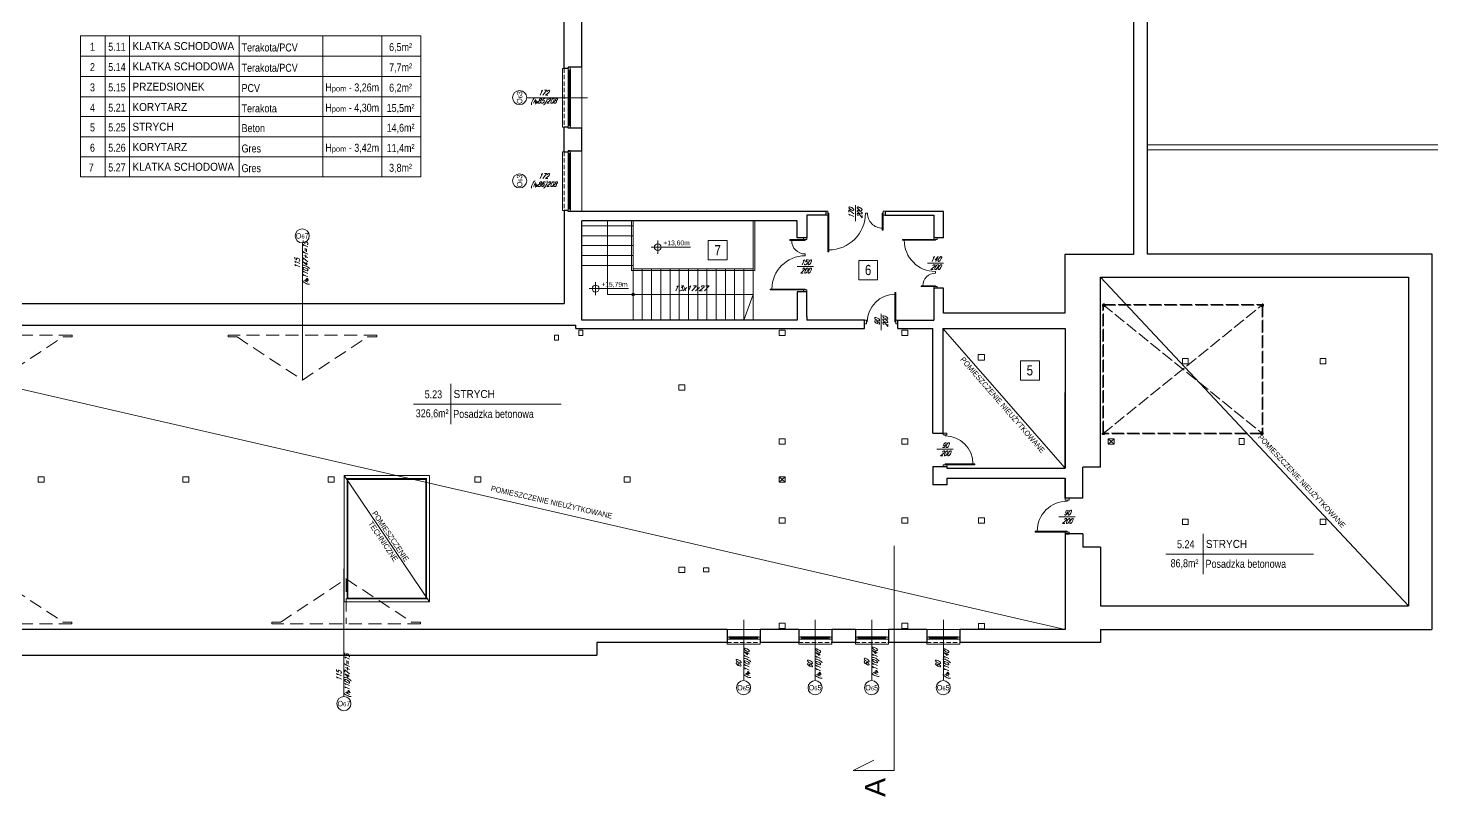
# Model space of a CAD drawing. Header units: millimetres. Extents: x -18485 to 40303, y -22087 to 35064.
# Drawn here: x 10559 to 14668, y -19304 to -17053 of the extents above; entities that cross this region are included whole.
import ezdxf
from ezdxf.enums import TextEntityAlignment as Align

# ---------------------------------------------------------------- set-up
doc = ezdxf.new("R2010")
doc.units = ezdxf.units.MM
doc.linetypes.add('ACAD_ISO02W100', pattern=[15, 12, -3])
doc.linetypes.add('DASHED', pattern=[19.05, 12.7, -6.35])
doc.layers.get('0').update_dxf_attribs({"lineweight": 25})
for name, color, linetype, lineweight in [('01-2_konstrukcja dachu', 1, 'Continuous', 20), ('01_ściany', 2, 'Continuous', 25), ('03-01_okna', 5, 'Continuous', 15), ('03-02_schody', 6, 'Continuous', 5), ('03_drzwi', 1, 'Continuous', 0), ('04-1_widok', 251, 'Continuous', 5), ('04-2_nad', 251, 'DASHED', 5), ('05-03_opis', 10, 'Continuous', 5)]:
    doc.layers.add(name, color=color, linetype=linetype, lineweight=lineweight)
doc.styles.add('APLUS', font='arial.ttf', dxfattribs={"width": 0.6})
doc.styles.add('arial', font='arial.ttf')
doc.styles.add('ariel', font='arial.ttf', dxfattribs={"width": 0.8})
doc.styles.add('ariel_wym', font='simplex.shx', dxfattribs={"width": 0.65, "oblique": 25})

# ---------------------------------------------------------------- blocks, each defined once
blk = doc.blocks.new('*U1466')
blk.add_line((0, 0.375), (0, 0.4))
at = {"ltscale": 0.8}
blk.add_lwpolyline([(-0.05, 0.4), (-0.05, 0.45), (0.05, 0.45), (0.05, 0.4)], close=True, dxfattribs=at)
blk.add_lwpolyline([(0, -0.4), (0, -0.375), (-0.8, -0.375), (-0.8, -0.4), (-0.05, -0.4), (0.05, -0.4), (0.05, -0.45), (-0.05, -0.45), (-0.05, -0.4)])
blk.add_arc((0, -0.375), 0.75, 90, 180)
blk = doc.blocks.new('*U1472')
blk.add_line((0, 0.375), (0, 0.4))
at = {"ltscale": 0.8}
blk.add_lwpolyline([(0.05, 0.4), (0.05, 0.45), (-0.05, 0.45), (-0.05, 0.4)], close=True, dxfattribs=at)
blk.add_lwpolyline([(0, -0.4), (0, -0.375), (0.8, -0.375), (0.8, -0.4), (0.05, -0.4), (-0.05, -0.4), (-0.05, -0.45), (0.05, -0.45), (0.05, -0.4)])
blk.add_arc((0, -0.375), 0.75, 0, 90)
blk = doc.blocks.new('*U1473')
blk.add_line((0, 0.375), (0, 0.4))
at = {"ltscale": 0.8}
blk.add_lwpolyline([(0.05, 0.4), (0.05, 0.45), (-0.05, 0.45), (-0.05, 0.4)], close=True, dxfattribs=at)
blk.add_lwpolyline([(0, -0.4), (0, -0.375), (0.8, -0.375), (0.8, -0.4), (0.05, -0.4), (-0.05, -0.4), (-0.05, -0.45), (0.05, -0.45), (0.05, -0.4)])
blk.add_arc((0, -0.375), 0.75, 0, 90)
blk = doc.blocks.new('*U1480')
for p, q in [((0, 0.675), (0, 0.7)), ((0, 0.25), (0, 0.3))]:
    blk.add_line(p, q)
for points in [[(0, 0.7), (0, 0.675), (0.425, 0.675), (0.425, 0.7), (0.05, 0.7), (-0.05, 0.7), (-0.05, 0.75), (0.05, 0.75), (0.05, 0.7)], [(0, -0.7), (0, -0.675), (0.975, -0.675), (0.975, -0.7), (0.05, -0.7), (-0.05, -0.7), (-0.05, -0.75), (0.05, -0.75), (0.05, -0.7)]]:
    blk.add_lwpolyline(points)
for centre, radius, start, end in [((0, 0.675), 0.375, 270, 0), ((0, -0.675), 0.925, 0, 90)]:
    blk.add_arc(centre, radius, start, end)
blk = doc.blocks.new('*U1475')
for p, q in [((0, -0.25), (0, -0.3)), ((0, -0.675), (0, -0.7))]:
    blk.add_line(p, q)
for points in [[(0, 0.7), (0, 0.675), (-0.975, 0.675), (-0.975, 0.7), (-0.05, 0.7), (0.05, 0.7), (0.05, 0.75), (-0.05, 0.75), (-0.05, 0.7)], [(0, -0.7), (0, -0.675), (-0.425, -0.675), (-0.425, -0.7), (-0.05, -0.7), (0.05, -0.7), (0.05, -0.75), (-0.05, -0.75), (-0.05, -0.7)]]:
    blk.add_lwpolyline(points)
for centre, radius, start, end in [((0, 0.675), 0.925, 180, 270), ((0, -0.675), 0.375, 90, 180)]:
    blk.add_arc(centre, radius, start, end)
blk = doc.blocks.new('*U1476')
blk.add_lwpolyline([(0, 0), (-1, 0), (-1, 1), (-0.75, 0.5)])
at = {"style": 'APLUS'}
blk.add_attdef('L1', text='', height=0.5, dxfattribs=at).set_placement((-1.415, 0.466), align=Align.MIDDLE_CENTER)
blk = doc.blocks.new('kota rzutowa')
at = {"ltscale": 0.5}
for p, q in [((-20.6, 0), (102.8, 0)), ((0, -20.6), (0, 20.6))]:
    blk.add_line(p, q, dxfattribs=at)
blk.add_circle((0, 0), 10.6, dxfattribs=at)
at = {"ltscale": 0.5, "style": 'arial'}
blk.add_attdef('POZ._POSADKI_WYKOŃCZONWJ', text='', height=15, dxfattribs=at).set_placement((17.9, 1.4), align=Align.BOTTOM_LEFT)
blk.add_attdef('POZ._POSADZKI_KONSTRUKCJA', text='', height=15, dxfattribs=at).set_placement((17, -5), align=Align.TOP_LEFT)

msp = doc.modelspace()

# ---------------------------------------------------------------- linework, layer by layer
at = {"layer": '01-2_konstrukcja dachu'}
for p, q in [((13720.9, -18256.3), (13737.9, -18271.3)), ((13737.9, -18256.3), (13720.9, -18271.3)), ((12757.9, -18382.5), (12775.4, -18367)), ((12757.9, -18367), (12775.4, -18382.5))]:
    msp.add_line(p, q, dxfattribs=at)
for points in [[(12099.9, -17967), (12099.9, -17952.5), (12111.4, -17952.5), (12111.4, -17967)], [(12171.1, -17953.3), (12171.1, -17937.8), (12182.6, -17937.8), (12182.6, -17953.3)], [(12757.9, -17953.7), (12757.9, -17938.2), (12775.4, -17938.2), (12775.4, -17953.7)], [(13116.9, -17953.7), (13116.9, -17938.2), (13134.4, -17938.2), (13134.4, -17953.7)], [(13340.1, -18026), (13340.1, -18009), (13359.1, -18009), (13359.1, -18026)], [(13938.1, -18021.1), (13938.1, -18036.6), (13955.1, -18036.6), (13955.1, -18021.1)], [(14341.1, -18021.1), (14341.1, -18036.6), (14358.1, -18036.6), (14358.1, -18021.1)], [(12463.9, -18113.3), (12463.9, -18097.8), (12481.4, -18097.8), (12481.4, -18113.3)], [(12757.9, -18271.7), (12757.9, -18256.2), (12775.4, -18256.2), (12775.4, -18271.7)], [(13116.9, -18271.7), (13116.9, -18256.2), (13134.4, -18256.2), (13134.4, -18271.7)], [(13737.9, -18271.3), (13720.9, -18271.3), (13720.9, -18256.3), (13737.9, -18256.3)], [(14104.1, -18272.3), (14104.1, -18255.3), (14119.1, -18255.3), (14119.1, -18272.3)], [(10588.9, -18382.5), (10588.9, -18367), (10606.4, -18367), (10606.4, -18382.5)], [(11011.9, -18382.5), (11011.9, -18367), (11029.4, -18367), (11029.4, -18382.5)], [(11437.4, -18382.5), (11437.4, -18367), (11454.9, -18367), (11454.9, -18382.5)], [(11866.4, -18382.5), (11866.4, -18367), (11883.9, -18367), (11883.9, -18382.5)], [(12303.9, -18382.5), (12303.9, -18367), (12321.4, -18367), (12321.4, -18382.5)], [(12757.9, -18382.5), (12757.9, -18367), (12775.4, -18367), (12775.4, -18382.5)], [(12757.9, -18503), (12757.9, -18487.5), (12775.4, -18487.5), (12775.4, -18503)], [(13116.9, -18503), (13116.9, -18487.5), (13134.4, -18487.5), (13134.4, -18503)], [(13340.9, -18503), (13340.9, -18487.5), (13358.4, -18487.5), (13358.4, -18503)], [(13938.1, -18506.6), (13938.1, -18491.1), (13955.1, -18491.1), (13955.1, -18506.6)], [(14341.1, -18506.6), (14341.1, -18491.1), (14358.1, -18491.1), (14358.1, -18506.6)], [(12551.6, -18645.3), (12536.1, -18645.3), (12536.1, -18633.8), (12551.6, -18633.8)], [(12757.9, -18811), (12757.9, -18795.5), (12775.4, -18795.5), (12775.4, -18811)], [(13116.9, -18811), (13116.9, -18795.5), (13134.4, -18795.5), (13134.4, -18811)], [(13340.9, -18811.8), (13340.9, -18796.3), (13358.4, -18796.3), (13358.4, -18811.8)]]:
    msp.add_lwpolyline(points, close=True, dxfattribs=at)
msp.add_lwpolyline([(12481.4, -18647.3), (12463.9, -18647.3), (12463.9, -18631.8), (12481.4, -18631.8), (12481.4, -18647.3)], dxfattribs=at)
at = {"layer": '01_ściany'}
for p, q in [((13795.1, -16933.2), (13795.1, -17716.2)), ((13835.1, -16930.2), (13835.1, -17713.8)), ((12128.1, -17171.2), (12128.1, -17027.2)), ((12180.1, -17168.2), (12180.1, -17030.2)), ((12140.1, -17171.2), (12128.1, -17171.2)), ((12180.1, -17168.2), (12140.1, -17168.2)), ((12140.1, -17168.2), (12140.1, -17171.2)), ((12140.1, -17343.2), (12128.1, -17343.2)), ((12128.1, -17416.2), (12128.1, -17343.2)), ((12140.1, -17346.2), (12140.1, -17343.2)), ((12180.1, -17346.2), (12140.1, -17346.2)), ((12180.1, -17413.2), (12180.1, -17346.2)), ((12140.1, -17416.2), (12128.1, -17416.2)), ((12180.1, -17413.2), (12140.1, -17413.2)), ((12140.1, -17413.2), (12140.1, -17416.2)), ((12140.1, -17587.2), (12128.1, -17587.2)), ((12128.1, -17587.2), (12128.1, -17860)), ((12140.1, -17590.2), (12140.1, -17587.2)), ((12180.1, -17590.2), (12140.1, -17590.2)), ((12894.1, -17590.2), (12180.1, -17590.2)), ((12810.1, -17617.2), (12180.1, -17617.2)), ((12180.1, -17908.2), (12180.1, -17617.2)), ((12810.1, -17667.2), (12810.1, -17617.2)), ((12839.1, -17601.2), (12839.1, -17667.2)), ((12894.1, -17601.2), (12839.1, -17601.2)), ((12894.1, -17590.2), (12894.1, -17601.2)), ((13239.1, -17590.2), (13068.1, -17590.2)), ((13239.1, -17590.2), (13068.1, -17590.2)), ((13068.1, -17590.2), (13068.1, -17601.2)), ((13068.1, -17601.2), (13210.1, -17601.2)), ((13210.1, -17601.2), (13210.1, -17667.2)), ((13239.1, -17667.2), (13239.1, -17590.2)), ((12839.1, -17667.2), (12810.1, -17667.2)), ((13239.1, -17667.2), (13210.1, -17667.2)), ((13795.1, -17716.2), (13594.1, -17716.2)), ((13594.1, -17716.2), (13594.1, -17888.2)), ((13835.1, -17713.8), (14668.1, -17713.8)), ((14668.1, -17713.8), (14668.1, -18813.8)), ((13698.6, -18338.8), (13698.6, -17782.3)), ((13698.6, -17782.3), (14600.1, -17782.3)), ((14600.1, -17782.3), (14600.1, -18745.3)), ((12839.1, -17825.2), (12810.1, -17825.2)), ((12810.1, -17825.2), (12810.1, -17908.2)), ((12839.1, -17898.2), (12839.1, -17825.2)), ((13239.1, -17815.2), (13210.1, -17815.2)), ((13210.1, -17815.2), (13210.1, -17908.2)), ((13239.1, -17888.2), (13239.1, -17815.2)), ((9629.1, -17860), (12128.1, -17860)), ((12810.1, -17908.2), (12180.1, -17908.2)), ((12839.1, -17898.2), (12839.1, -17908.2)), ((13007.6, -17908.2), (12839.1, -17908.2)), ((13007.6, -17933.2), (13007.6, -17908.2)), ((13104.6, -17933.2), (13104.6, -17908.2)), ((13104.6, -17908.2), (13210.1, -17908.2)), ((13594.1, -17888.2), (13239.1, -17888.2)), ((9723.6, -17923), (12162.1, -17923)), ((12162.1, -17933.2), (12162.1, -17923)), ((12162.1, -17933.2), (13007.6, -17933.2)), ((13104.6, -17933.2), (13207.6, -17933.2)), ((13207.6, -18239), (13207.6, -17933.2)), ((13236.6, -17933.2), (13236.6, -18239)), ((13236.6, -17933.2), (13594.6, -17933.2)), ((13594.6, -17933.2), (13594.6, -18341.4)), ((13594.6, -18341.4), (13594.6, -18119.8)), ((13207.6, -18239), (13236.6, -18239)), ((13207.6, -18337), (13248.6, -18337)), ((13207.6, -18337), (13207.6, -18391)), ((13248.6, -18337), (13248.6, -18341.4)), ((13248.6, -18341.4), (13594.6, -18341.4)), ((13698.6, -18338.8), (13646.6, -18338.8)), ((13646.6, -18429.5), (13646.6, -18338.8)), ((13698.6, -18338.8), (13646.6, -18338.8)), ((13248.6, -18391), (13207.6, -18391)), ((13248.6, -18371.2), (13594.6, -18371.2)), ((13248.6, -18371.2), (13248.6, -18391)), ((13594.6, -18371.2), (13594.6, -18429.8)), ((13594.6, -18429.5), (13594.6, -18371.2)), ((13646.6, -18429.5), (13594.6, -18429.5)), ((13646.6, -18534.5), (13594.6, -18534.5)), ((13594.6, -18534.5), (13594.6, -18712.8)), ((13646.6, -18534.5), (13594.6, -18534.5)), ((13594.6, -18534.8), (13594.6, -18712.8)), ((13594.6, -18534.8), (13594.6, -18814.5)), ((13646.6, -18534.5), (13646.6, -18573.3)), ((13646.6, -18534.8), (13646.6, -18573.3)), ((13698.1, -18573.3), (13646.6, -18573.3)), ((13698.1, -18573.3), (13646.6, -18573.3)), ((13698.1, -18573.3), (13698.1, -18745.3)), ((13698.1, -18573.3), (13698.1, -18712.8)), ((13698.1, -18745.3), (14600.1, -18745.3)), ((12605.6, -18814.5), (9723.6, -18814.5)), ((12605.6, -18814.5), (12605.6, -18852.5)), ((12815, -18814.5), (12702.3, -18814.5)), ((12702.3, -18814.5), (12702.3, -18852.5)), ((12815, -18814.5), (12815, -18852.5)), ((12980.6, -18814.5), (12911.6, -18814.5)), ((12911.6, -18814.5), (12911.6, -18852.5)), ((12980.6, -18814.5), (12980.6, -18852.5)), ((13189.9, -18814.5), (13077.2, -18814.5)), ((13077.2, -18814.5), (13077.2, -18852.5)), ((13189.9, -18814.5), (13189.9, -18852.5)), ((13594.6, -18814.5), (13286.6, -18814.5)), ((13286.6, -18814.5), (13286.6, -18852.5)), ((13698.1, -18813.8), (14668.1, -18813.8)), ((13698.1, -18813.8), (13698.1, -18852.5)), ((12605.6, -18852.5), (12223.9, -18852.5)), ((12223.9, -18852.5), (12223.9, -18889.5)), ((12815, -18852.5), (12702.3, -18852.5)), ((12980.6, -18852.5), (12911.6, -18852.5)), ((13189.9, -18852.5), (13077.2, -18852.5)), ((13698.1, -18852.5), (13286.6, -18852.5)), ((9685.6, -18889.5), (12223.9, -18889.5))]:
    msp.add_line(p, q, dxfattribs=at)
at = {"layer": '03-01_okna', "linetype": 'Continuous', "lineweight": 0}
for p, q in [((12128.1, -17171.2), (12123.1, -17171.2)), ((12123.1, -17171.2), (12123.1, -17343.2)), ((12140.1, -17338.2), (12140.1, -17176.2)), ((12143.1, -17176.2), (12143.1, -17338.2)), ((12147.1, -17177.2), (12143.1, -17177.2)), ((12144.6, -17177.2), (12144.6, -17337.2)), ((12145.1, -17177.2), (12145.1, -17337.2)), ((12147.1, -17337.2), (12143.1, -17337.2)), ((12128.1, -17343.2), (12123.1, -17343.2)), ((12128.1, -17415.2), (12123.1, -17415.2)), ((12123.1, -17415.2), (12123.1, -17587.2)), ((12140.1, -17582.2), (12140.1, -17420.2)), ((12143.1, -17420.2), (12143.1, -17582.2)), ((12147.1, -17421.2), (12143.1, -17421.2)), ((12144.6, -17421.2), (12144.6, -17581.2)), ((12145.1, -17421.2), (12145.1, -17581.2)), ((12128.1, -17587.2), (12123.1, -17587.2)), ((12147.1, -17581.2), (12143.1, -17581.2)), ((12605.6, -18852.5), (12605.6, -18857.5)), ((12605.6, -18857.5), (12702.3, -18857.5)), ((12613.6, -18839.5), (12694.3, -18839.5)), ((12694.3, -18842.5), (12613.6, -18842.5)), ((12614.6, -18835.5), (12614.6, -18839.5)), ((12614.6, -18837.5), (12693.3, -18837.5)), ((12614.6, -18838), (12693.3, -18838)), ((12693.3, -18835.5), (12693.3, -18839.5)), ((12702.3, -18852.5), (12702.3, -18857.5)), ((12815, -18852.5), (12815, -18857.5)), ((12815, -18857.5), (12911.6, -18857.5)), ((12823, -18839.5), (12903.6, -18839.5)), ((12903.6, -18842.5), (12823, -18842.5)), ((12824, -18835.5), (12824, -18839.5)), ((12824, -18837.5), (12902.6, -18837.5)), ((12824, -18838), (12902.6, -18838)), ((12902.6, -18835.5), (12902.6, -18839.5)), ((12911.6, -18852.5), (12911.6, -18857.5)), ((12980.6, -18852.5), (12980.6, -18857.5)), ((12980.6, -18857.5), (13077.2, -18857.5)), ((12988.6, -18839.5), (13069.2, -18839.5)), ((13069.2, -18842.5), (12988.6, -18842.5)), ((12989.6, -18835.5), (12989.6, -18839.5)), ((12989.6, -18837.5), (13068.2, -18837.5)), ((12989.6, -18838), (13068.2, -18838)), ((13068.2, -18835.5), (13068.2, -18839.5)), ((13077.2, -18852.5), (13077.2, -18857.5)), ((13189.9, -18852.5), (13189.9, -18857.5)), ((13189.9, -18857.5), (13286.6, -18857.5)), ((13197.9, -18839.5), (13278.6, -18839.5)), ((13278.6, -18842.5), (13197.9, -18842.5)), ((13198.9, -18835.5), (13198.9, -18839.5)), ((13198.9, -18837.5), (13277.6, -18837.5)), ((13198.9, -18838), (13277.6, -18838)), ((13277.6, -18835.5), (13277.6, -18839.5)), ((13286.6, -18852.5), (13286.6, -18857.5))]:
    msp.add_line(p, q, dxfattribs=at)
at = {"layer": '03-01_okna', "linetype": 'DASHED'}
for p, q in [((12128.1, -17171.2), (12128.1, -17343.2)), ((12128.1, -17415.2), (12128.1, -17587.2)), ((12605.6, -18852.5), (12702.3, -18852.5)), ((12815, -18852.5), (12911.6, -18852.5)), ((12980.6, -18852.5), (13077.2, -18852.5)), ((13189.9, -18852.5), (13286.6, -18852.5))]:
    msp.add_line(p, q, dxfattribs=at)
at = {"layer": '03-01_okna', "linetype": 'Continuous', "lineweight": 0}
for points in [[(12146.1, -17176.2), (12146.1, -17168.2), (12140.1, -17168.2), (12140.1, -17176.2)], [(12146.1, -17346.2), (12146.1, -17338.2), (12140.1, -17338.2), (12140.1, -17346.2)], [(12146.1, -17420.2), (12146.1, -17412.2), (12140.1, -17412.2), (12140.1, -17420.2)], [(12146.1, -17590.2), (12146.1, -17582.2), (12140.1, -17582.2), (12140.1, -17590.2)], [(12613.6, -18836.5), (12605.6, -18836.5), (12605.6, -18842.5), (12613.6, -18842.5)], [(12702.3, -18836.5), (12694.3, -18836.5), (12694.3, -18842.5), (12702.3, -18842.5)], [(12823, -18836.5), (12815, -18836.5), (12815, -18842.5), (12823, -18842.5)], [(12911.6, -18836.5), (12903.6, -18836.5), (12903.6, -18842.5), (12911.6, -18842.5)], [(12988.6, -18836.5), (12980.6, -18836.5), (12980.6, -18842.5), (12988.6, -18842.5)], [(13077.2, -18836.5), (13069.2, -18836.5), (13069.2, -18842.5), (13077.2, -18842.5)], [(13197.9, -18836.5), (13189.9, -18836.5), (13189.9, -18842.5), (13197.9, -18842.5)], [(13286.6, -18836.5), (13278.6, -18836.5), (13278.6, -18842.5), (13286.6, -18842.5)]]:
    msp.add_lwpolyline(points, close=True, dxfattribs=at)
for points in [[(12146.1, -17173.2), (12147.1, -17173.2), (12147.1, -17341.2), (12146.1, -17341.2)], [(12146.1, -17417.2), (12147.1, -17417.2), (12147.1, -17585.2), (12146.1, -17585.2)], [(12610.6, -18836.5), (12610.6, -18835.5), (12697.3, -18835.5), (12697.3, -18836.5)], [(12820, -18836.5), (12820, -18835.5), (12906.6, -18835.5), (12906.6, -18836.5)], [(12985.6, -18836.5), (12985.6, -18835.5), (13072.2, -18835.5), (13072.2, -18836.5)], [(13194.9, -18836.5), (13194.9, -18835.5), (13281.6, -18835.5), (13281.6, -18836.5)]]:
    msp.add_lwpolyline(points, dxfattribs=at)
at = {"layer": '03-02_schody'}
for p, q in [((12255.1, -17833.2), (12255.1, -17617.2)), ((12330.1, -17758.2), (12330.1, -17617.2)), ((12180.1, -17632.2), (12330.1, -17632.2)), ((12330.1, -17661.2), (12180.1, -17661.2)), ((12180.1, -17690.2), (12330.1, -17690.2)), ((12330.1, -17719.2), (12180.1, -17719.2)), ((12330, -17748.2), (12180.1, -17748.2)), ((12330.1, -17758.2), (12330.1, -17908.2)), ((12330.1, -17758.2), (12681.1, -17758.2)), ((12357.1, -17758.2), (12357.1, -17833.2)), ((12384.1, -17908.2), (12384.1, -17758.2)), ((12411.1, -17908.2), (12411.1, -17758.2)), ((12438.1, -17908.2), (12438.1, -17758.2)), ((12465.1, -17908.2), (12465.1, -17758.2)), ((12492.1, -17908.2), (12492.1, -17758.2)), ((12519.1, -17908.2), (12519.1, -17758.2)), ((12546.1, -17908.2), (12546.1, -17758.2)), ((12573.1, -17908.2), (12573.1, -17758.2)), ((12600.1, -17908.2), (12600.1, -17758.2)), ((12627.1, -17908.2), (12627.1, -17758.2)), ((12654.1, -17758.2), (12654.1, -17908.2)), ((12681.1, -17758.2), (12681.1, -17908.2)), ((12681.1, -17833.2), (12255.1, -17833.2)), ((12357.1, -17833.2), (12357.1, -17908.2)), ((12681.1, -17833.2), (12654.1, -17908.2))]:
    msp.add_line(p, q, dxfattribs=at)
at = {"layer": '03-02_schody', "const_width": 3}
msp.add_lwpolyline([(12686.1, -17617.2), (12686.1, -17763.2), (12325.1, -17763.2), (12325.1, -17617.2)], dxfattribs=at)
at = {"layer": '03-02_schody'}
msp.add_circle((12330.1, -17833.2), 4, dxfattribs=at)
at = {"layer": '04-1_widok'}
for p, q in [((12180.1, -17346.2), (12180.1, -17168.2)), ((12180.1, -17590.2), (12180.1, -17412.2)), ((15810.4, -17394.8), (13835.1, -17394.8)), ((15825.4, -17409.8), (13835.1, -17409.8)), ((12681.1, -17758.2), (12681.1, -17617.2)), ((12702.3, -18814.5), (12605.6, -18814.5)), ((12911.6, -18814.5), (12815, -18814.5)), ((13077.2, -18814.5), (12980.6, -18814.5)), ((13286.6, -18814.5), (13189.9, -18814.5))]:
    msp.add_line(p, q, dxfattribs=at)
at = {"layer": '04-2_nad', "linetype": 'ACAD_ISO02W100', "ltscale": 3}
for p, q in [((13705, -18241.6), (14173.4, -17862.8)), ((13705, -17862.8), (14173.4, -18241.6))]:
    msp.add_line(p, q, dxfattribs=at)
at = {"layer": '04-2_nad', "ltscale": 3}
for p, q in [((11362.1, -18083.7), (11362.1, -17952.4)), ((11490.1, -18665.9), (11490.1, -18797.2))]:
    msp.add_line(p, q, dxfattribs=at)
at = {"layer": '04-2_nad', "linetype": 'ACAD_ISO02W100', "ltscale": 3}
for points in [[(13705, -18241.6), (13705, -17862.8), (14173.4, -17862.8), (14173.4, -18241.6)], [(13707, -18239.6), (13707, -17864.8), (14171.4, -17864.8), (14171.4, -18239.6)]]:
    msp.add_lwpolyline(points, close=True, dxfattribs=at)
at = {"layer": '04-2_nad', "ltscale": 3}
for points in [[(10252.7, -17952.4), (10252.7, -17957.4), (10278.8, -17957.4), (10470.2, -18083.7), (10661.5, -17957.4), (10687.7, -17957.4), (10687.7, -17952.4)], [(11144.6, -17952.4), (11144.6, -17957.4), (11170.7, -17957.4), (11362.1, -18083.7), (11553.5, -17957.4), (11579.6, -17957.4), (11579.6, -17952.4)], [(10252.4, -18797.2), (10252.4, -18792.2), (10278.5, -18792.2), (10469.9, -18665.9), (10661.2, -18792.2), (10687.4, -18792.2), (10687.4, -18797.2)], [(11272.6, -18797.2), (11272.6, -18792.2), (11298.7, -18792.2), (11490.1, -18665.9), (11681.5, -18792.2), (11707.6, -18792.2), (11707.6, -18797.2)]]:
    msp.add_lwpolyline(points, close=True, dxfattribs=at)
for centre in [(13707.9, -17864.8), (14170.4, -18239.6)]:
    msp.add_circle(centre, 4.09, dxfattribs=at)
at = {"layer": '04-2_nad'}
for centre in [(14171.4, -17864.8), (13707, -18239.6)]:
    msp.add_circle(centre, 4.09, dxfattribs=at)
at = {"layer": '05-03_opis'}
for p, q in [((10712.9, -17076.4), (11708.3, -17076.4)), ((10712.9, -17076.4), (10712.9, -17489.3)), ((10784.6, -17076.4), (10784.6, -17489.3)), ((10856.3, -17076.4), (10856.3, -17489.3)), ((11176.8, -17076.4), (11176.8, -17489.3)), ((11421.8, -17076.4), (11421.8, -17489.3)), ((11595, -17076.4), (11595, -17489.3)), ((11708.3, -17076.4), (11708.3, -17489.3)), ((10712.9, -17135.9), (11708.3, -17135.9)), ((10712.9, -17195.3), (11708.3, -17195.3)), ((10712.9, -17254.8), (11708.3, -17254.8)), ((10712.9, -17312.6), (11708.3, -17312.6)), ((10712.9, -17372.1), (11708.3, -17372.1)), ((10712.9, -17429.9), (11708.3, -17429.9)), ((10712.9, -17489.3), (11708.3, -17489.3)), ((13698.6, -17782.3), (14600.1, -18745.3)), ((9723.6, -17923), (13594.6, -18814.5)), ((13236.6, -17933.2), (13594.6, -18341.4)), ((11796.4, -18095.1), (11796.4, -18212.9)), ((11687.4, -18154.5), (12119.1, -18154.5)), ((11484.1, -18363.5), (11734.1, -18733.5)), ((13094.7, -19106.7), (13094.7, -18569.5)), ((13998.5, -18533.9), (13998.5, -18651.7)), ((13889.6, -18593.4), (14321.3, -18593.4))]:
    msp.add_line(p, q, dxfattribs=at)
at = {"layer": '05-03_opis', "lineweight": 0}
for p, q in [((12196.7, -17257.2), (12020.7, -17257.2)), ((12981.1, -17571.8), (12981.1, -17618.9)), ((11362.1, -18076), (11362.1, -17682.4)), ((12810.6, -17751.2), (12857.8, -17751.2)), ((13238.6, -17741.2), (13191.4, -17741.2)), ((13056.6, -17890.1), (13056.6, -17937.3)), ((13266.8, -18286.5), (13219.6, -18286.5)), ((13623.7, -18484.3), (13576.5, -18484.3)), ((11483.5, -18636.5), (11483.5, -19010.4)), ((12653.9, -18785.9), (12653.9, -18961.9)), ((12863.3, -18785.9), (12863.3, -18961.9)), ((13028.9, -18785.9), (13028.9, -18961.9)), ((13238.3, -18785.9), (13238.3, -18961.9))]:
    msp.add_line(p, q, dxfattribs=at)
at = {"layer": '05-03_opis'}
for points in [[(12550, -17675.5), (12605.4, -17675.5), (12605.4, -17732), (12550, -17732)], [(12990.4, -17733.5), (13045.7, -17733.5), (13045.7, -17790), (12990.4, -17790)], [(13463.9, -18027.3), (13519.2, -18027.3), (13519.2, -18083.8), (13463.9, -18083.8)], [(11484.1, -18363.5), (11734.1, -18363.5), (11734.1, -18733.5), (11484.1, -18733.5)]]:
    msp.add_lwpolyline(points, close=True, dxfattribs=at)
at = {"layer": '05-03_opis', "const_width": 5}
msp.add_lwpolyline([(11494.1, -18373.5), (11724.1, -18373.5), (11724.1, -18723.5), (11494.1, -18723.5)], close=True, dxfattribs=at)
at = {"layer": '05-03_opis', "lineweight": 0}
for centre in [(11998, -17256.7), (11998, -17500.7), (11361.6, -17661.7), (12653.4, -18984.6), (12862.8, -18984.6), (13028.4, -18984.6), (13237.8, -18984.6), (11483.6, -19031.1)]:
    msp.add_circle(centre, 20.7, dxfattribs=at)

# ---------------------------------------------------------------- block references
at = {"layer": '03_drzwi'}
for name, p, xscale, yscale, zscale, rotation in [('*U1480', (12981.1, -17595.4), 115.9999999999854, 115.9999999999854, 115.9999999999867, 270), ('*U1475', (12833.8, -17746.2), -105.3333333333212, 105.3333333333212, 105.3333333333211, 180), ('*U1480', (13215, -17741.2), 98.66666666665333, 98.66666666665333, 98.66666666665333, 180), ('*U1473', (13056.1, -17913.5), 107.7777777777446, 107.7777777777446, 107.7777777777446, 90)]:
    msp.add_blockref(name, p, dxfattribs=dict(at, xscale=xscale, yscale=yscale, zscale=zscale, rotation=rotation))
for name, p, xscale, yscale, zscale in [('*U1472', (13243.2, -18288), 108.8888888888605, 108.8888888888605, 108.8888888888605), ('*U1466', (13600.4, -18482.3), 116.6666666666351, 116.6666666666351, 116.6666666666351)]:
    msp.add_blockref(name, p, dxfattribs=dict(at, xscale=xscale, yscale=yscale, zscale=zscale))
at = {"layer": '05-03_opis', "xscale": 0.9359999999996944, "yscale": 0.9360000000015134, "zscale": 0.9359999999996944}
for p, values in [((12402.2, -17694.8), {'POZ._POSADKI_WYKOŃCZONWJ': '+13,60m'}), ((12220.4, -17816.2), {'POZ._POSADKI_WYKOŃCZONWJ': '+15,79m'})]:
    msp.add_blockref('kota rzutowa', p, dxfattribs=at).add_auto_attribs(values)
at = {"layer": '05-03_opis', "xscale": 120, "yscale": 120, "zscale": 120, "rotation": 90}
msp.add_blockref('*U1476', (13094.7, -19106.7), dxfattribs=at).add_auto_attribs({'L1': 'A'})

# ---------------------------------------------------------------- texts
at = {"layer": '05-03_opis', "style": 'ariel'}
for s, insert, char_height, width, attachment_point in [('{\\W0.9; KLATKA SCHODOWA}', (10856.3, -17106.1), 23.423, 322.789, 4), (' 1', (10743.9, -17108.2), 23.42, 71.667, 5), (' 5.11', (10815.6, -17108.2), 23.42, 71.667, 5), (' Terakota/PCV', (11176.8, -17110.3), 23.423, 322.789, 4), ('6,5m²', (11649.4, -17111.1), 23.42, 108.913, 5), (' 2', (10743.9, -17167.6), 23.42, 71.667, 5), (' 5.14', (10815.6, -17167.6), 23.42, 71.667, 5), ('{\\W0.9; KLATKA SCHODOWA}', (10856.3, -17165.6), 23.423, 322.789, 4), (' Terakota/PCV', (11176.8, -17169.7), 23.423, 322.789, 4), ('7,7m²', (11649.4, -17170.5), 23.42, 108.913, 5), (' 3', (10743.9, -17227.1), 23.42, 71.667, 5), (' 5.15', (10815.6, -17227.1), 23.42, 71.667, 5), ('{\\W0.9; PRZEDSIONEK}', (10856.3, -17225.1), 23.423, 322.789, 4), (' PCV', (11176.8, -17229.2), 23.42, 322.789, 4), (' H{\\H0.7x;pom} - 3,26m', (11421.8, -17229.5), 23.423, 322.789, 4), ('6,2m²', (11649.4, -17230), 23.42, 108.913, 5), (' 4', (10743.9, -17286.5), 23.42, 71.667, 5), (' 5.21', (10815.6, -17286.5), 23.42, 71.667, 5), ('{\\W0.9; KORYTARZ}', (10856.3, -17284.5), 23.423, 322.789, 4), (' Terakota', (11176.8, -17288.6), 23.42, 322.789, 4), (' H{\\H0.7x;pom} - 4,30m', (11421.8, -17288.9), 23.423, 322.789, 4), ('15,5m²', (11649.4, -17289.5), 23.42, 108.913, 5), (' 5', (10743.9, -17344.3), 23.42, 71.667, 5), (' 5.25', (10815.6, -17344.3), 23.42, 71.667, 5), ('{\\W0.9; STRYCH}', (10856.3, -17342.3), 23.423, 322.789, 4), (' Beton', (11176.8, -17346.4), 23.42, 322.789, 4), ('14,6m²', (11649.4, -17347.3), 23.42, 108.913, 5), (' 6', (10743.9, -17403.8), 23.42, 71.667, 5), (' 5.26', (10815.6, -17403.8), 23.42, 71.667, 5), ('{\\W0.9; KORYTARZ}', (10856.3, -17401.8), 23.423, 322.789, 4), (' Gres', (11176.8, -17405.9), 23.42, 322.789, 4), (' H{\\H0.7x;pom} - 3,42m', (11421.8, -17406.2), 23.423, 322.789, 4), ('11,4m²', (11649.4, -17406.7), 23.42, 108.913, 5), ('7', (10743.9, -17461.6), 23.4, 71.667, 5), (' 5.27', (10815.6, -17461.6), 23.42, 71.667, 5), ('{\\W0.9; KLATKA SCHODOWA}', (10856.3, -17459.6), 23.423, 322.789, 4), (' Gres', (11176.8, -17463.7), 23.42, 322.789, 4), ('3,8m²', (11649.4, -17464.5), 23.42, 108.913, 5), ('7', (12577.7, -17703.8), 30, 55.359, 5), ('6', (13018, -17761.8), 30, 55.359, 5), ('5', (13491.5, -18055.5), 30, 55.359, 5), (' 5.23', (11741.9, -18125.8), 23.42, 108.913, 5), ('{\\W0.9; STRYCH}', (11796.4, -18124.8), 23.423, 322.789, 4), ('326,6m²', (11741.9, -18183.4), 23.42, 108.913, 5), (' Posadzka betonowa', (11796.4, -18183.2), 23.423, 322.789, 4), (' 5.24', (13944.1, -18564.7), 23.42, 108.913, 5), ('{\\W0.9; STRYCH}', (13998.5, -18563.7), 23.423, 322.789, 4), ('86,8m²', (13944.1, -18622.3), 23.42, 108.913, 5), (' Posadzka betonowa', (13998.5, -18622), 23.423, 322.789, 4)]:
    msp.add_mtext(s, dxfattribs=dict(at, insert=insert, char_height=char_height, width=width, attachment_point=attachment_point))
at = {"layer": '05-03_opis', "lineweight": 0, "attachment_point": 5}
for s, insert, char_height, width, rotation, style in [('O{\\H0.7576x;6}3', (11998, -17256.7), 15.84, 75.194, 90, 'ariel'), ('O{\\H0.7576x;6}3', (11998, -17500.7), 15.84, 75.194, 90, 'ariel'), ('170\\P200', (12981.1, -17595.2), 14.4, 68.936, 90, 'ariel_wym'), ('115\\P({\\H0.8333x;h\\H0.6x;p}110)47+f=15', (11361.6, -17743), 14.4, 62.661, 90, 'ariel_wym'), ('90\\P200', (13056.6, -17913.5), 14.4, 68.936, 90, 'ariel_wym'), ('POMIESZCZENIE NIEUŻYTKOWANE', (13411.9, -18156.7), 15.84, 743.586, 311, 'ariel'), ('POMIESZCZENIE NIEUŻYTKOWANE', (14287.3, -18380.1), 15.84, 743.586, 313, 'ariel'), ('POMIESZCZENIE NIEUŻYTKOWANE', (12091.6, -18441.4), 15.84, 743.586, 347, 'ariel'), ('POMIESZCZENIE TECHNICZNE ', (11609.1, -18548.5), 15.84, 75.194, 304, 'ariel'), ('115\\P({\\H0.8333x;h\\H0.6x;p}110)47+f=15', (11483.6, -18949.9), 14.4, 62.661, 90, 'ariel_wym'), ('60\\P({\\H0.8333x;h\\H0.6x;p}110)140', (12653.4, -18915.1), 14.4, 62.661, 90, 'ariel_wym'), ('60\\P({\\H0.8333x;h\\H0.6x;p}110)140', (12862.3, -18917.1), 14.4, 62.661, 90, 'ariel_wym'), ('60\\P({\\H0.8333x;h\\H0.6x;p}110)140', (13028.4, -18911.8), 14.4, 62.661, 90, 'ariel_wym'), ('60\\P({\\H0.8333x;h\\H0.6x;p}110)140', (13237.3, -18917.1), 14.4, 62.661, 90, 'ariel_wym')]:
    msp.add_mtext(s, dxfattribs=dict(at, insert=insert, char_height=char_height, width=width, rotation=rotation, style=style))
for s, insert, char_height, width, style in [('172\\P({\\H0.8333x;h\\H0.6x;p}85)208', (12067.6, -17256.7), 14.4, 62.661, 'ariel_wym'), ('172\\P({\\H0.8333x;h\\H0.6x;p}86)208', (12067.6, -17500.7), 14.4, 62.661, 'ariel_wym'), ('O{\\H0.7576x;6}7', (11361.6, -17661.7), 15.84, 75.194, 'ariel'), ('150\\P200', (12834, -17751.2), 14.4, 68.936, 'ariel_wym'), ('140\\P200', (13215.2, -17741.2), 14.4, 68.936, 'ariel_wym'), ('{\\W1;13x17x27}', (12497.9, -17815.1), 15, 55, 'ariel_wym'), ('90\\P200', (13243.4, -18286.5), 14.4, 68.936, 'ariel_wym'), ('90\\P200', (13600.3, -18484.3), 14.4, 68.936, 'ariel_wym'), ('O{\\H0.7576x;6}5', (12653.4, -18984.6), 15.84, 75.194, 'ariel'), ('O{\\H0.7576x;6}5', (12862.8, -18984.6), 15.84, 75.194, 'ariel'), ('O{\\H0.7576x;6}5', (13028.4, -18984.6), 15.84, 75.194, 'ariel'), ('O{\\H0.7576x;6}5', (13237.8, -18984.6), 15.84, 75.194, 'ariel'), ('O{\\H0.7576x;6}7', (11483.6, -19031.1), 15.84, 75.194, 'ariel')]:
    msp.add_mtext(s, dxfattribs=dict(at, insert=insert, char_height=char_height, width=width, style=style))

doc.saveas('drawing.dxf')
